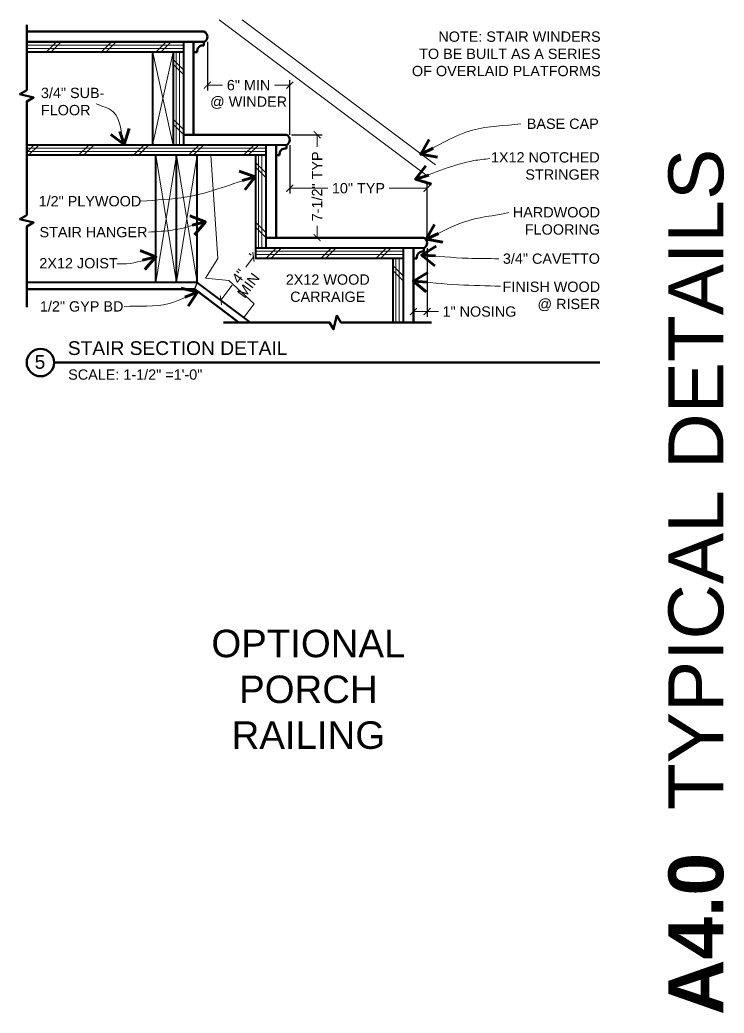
# Model space of a CAD drawing. Header units: inches. Extents: x -54 to 15382, y 469 to 41738.
# Drawn here: x 352 to 403.3, y 2735 to 2807.3 of the extents above; entities that cross this region are included whole.
import ezdxf

# ---------------------------------------------------------------- set-up
doc = ezdxf.new("R2010")
doc.units = ezdxf.units.IN
doc.header["$MEASUREMENT"] = 0
doc.layers.get('0').update_dxf_attribs({"lineweight": 9})
for name, color, linetype, lineweight in [('1', 7, 'Continuous', 9), ('2', 7, 'Continuous', 18), ('3', 7, 'Continuous', 30), ('4', 7, 'Continuous', 40), ('5', 7, 'Continuous', 50), ('A-DIMSx', 7, 'Continuous', 9), ('A-TEXTx', 7, 'Continuous', 18), ('TB-11x17', 7, 'Continuous', 50)]:
    doc.layers.add(name, color=color, linetype=linetype, lineweight=lineweight)
doc.styles.get("Standard").update_dxf_attribs({"font": 'arial.ttf'})
doc.dimstyles.get("Standard").update_dxf_attribs({"dimtxt": 3, "dimasz": 2, "dimexe": 0.03125, "dimexo": 0.0625, "dimgap": 0.03125, "dimtad": 0, "dimtoh": 1, "dimdec": 4, "dimlfac": 0.99985, "dimzin": 0, "dimdsep": 46, "dimlunit": 4, "dimtxsty": 'Standard', "dimblk": 'ARCHTICK', "dimblk1": 'ARCHTICK', "dimblk2": 'ARCHTICK', "dimcen": 0.09, "dimclrt": 256, "dimadec": 0, "dimazin": 0, "dimtfac": 1, "dimtdec": 4, "dimtofl": 0, "dimtmove": 0, "dimatfit": 3, "dimfxl": 1, "dimtolj": 1, "dimtzin": 0, "dimarcsym": 0})

# ---------------------------------------------------------------- blocks, each defined once
blk = doc.blocks.new('_ArchTick')
at = {"color": 0, "linetype": 'ByBlock', "lineweight": 0, "const_width": 0.15}
blk.add_lwpolyline([(-0.5, -0.5), (0.5, 0.5)], dxfattribs=at)
blk = doc.blocks.new('*D413')
at = {"layer": 'A-DIMSx', "color": 0, "lineweight": 5, "ltscale": 0.1}
for p, q in [((369.009, 2790.005), (368.446, 2789.255)), ((366.639, 2786.845), (367.461, 2787.941))]:
    blk.add_line(p, q, dxfattribs=at)
at = {"layer": 'A-DIMSx', "color": 0, "lineweight": -2, "ltscale": 0.1}
for p, q in [((368.855, 2790.12), (368.709, 2790.23)), ((366.485, 2786.96), (366.339, 2787.07))]:
    blk.add_line(p, q, dxfattribs=at)
at = {"layer": 'A-DIMSx', "color": 0, "lineweight": 5, "xscale": 0.5, "yscale": 0.5, "zscale": 0.5}
for p, rotation in [((369.009, 2790.005), 53.13010235415532), ((366.639, 2786.845), 233.1301023541553)]:
    blk.add_blockref('_ArchTick', p, dxfattribs=dict(at, rotation=rotation))
at = {"layer": 'A-DIMSx', "ltscale": 0.25, "insert": (367.954, 2788.598), "char_height": 0.75, "attachment_point": 5, "rotation": 53.1301}
blk.add_mtext('\\A1;4"', dxfattribs=at)
blk = doc.blocks.new('*D414')
at = {"layer": 'A-DIMSx', "color": 0, "lineweight": -2, "ltscale": 0.1}
for p, q in [((371.654, 2798.145), (371.654, 2794.622)), ((381.654, 2791.395), (381.654, 2795.372))]:
    blk.add_line(p, q, dxfattribs=at)
at = {"layer": 'A-DIMSx', "color": 0, "lineweight": 5, "ltscale": 0.1}
for p, q in [((371.654, 2794.997), (374.423, 2794.997)), ((381.654, 2794.997), (378.885, 2794.997))]:
    blk.add_line(p, q, dxfattribs=at)
at = {"layer": 'A-DIMSx', "color": 0, "lineweight": 5, "xscale": 0.5, "yscale": 0.5, "zscale": 0.5, "rotation": 180}
blk.add_blockref('_ArchTick', (371.654, 2794.997), dxfattribs=at)
at = {"layer": 'A-DIMSx', "color": 0, "lineweight": 5, "xscale": 0.5, "yscale": 0.5, "zscale": 0.5}
blk.add_blockref('_ArchTick', (381.654, 2794.997), dxfattribs=at)
at = {"layer": 'A-DIMSx', "ltscale": 0.25, "insert": (376.654, 2794.997), "char_height": 0.75, "attachment_point": 5}
blk.add_mtext('\\A1;10" TYP', dxfattribs=at)
blk = doc.blocks.new('*D415')
at = {"layer": 'A-DIMSx', "color": 0, "lineweight": -2, "ltscale": 0.1}
for p, q in [((371.78, 2798.895), (374.019, 2798.895)), ((371.78, 2791.412), (374.019, 2791.412))]:
    blk.add_line(p, q, dxfattribs=at)
at = {"layer": 'A-DIMSx', "color": 0, "lineweight": 5, "ltscale": 0.1}
for p, q in [((373.644, 2798.895), (373.644, 2798.01)), ((373.644, 2791.412), (373.644, 2792.261))]:
    blk.add_line(p, q, dxfattribs=at)
at = {"layer": 'A-DIMSx', "color": 0, "lineweight": 5, "xscale": 0.5, "yscale": 0.5, "zscale": 0.5}
for p, rotation in [((373.644, 2798.895), 90), ((373.644, 2791.412), 270)]:
    blk.add_blockref('_ArchTick', p, dxfattribs=dict(at, rotation=rotation))
at = {"layer": 'A-DIMSx', "ltscale": 0.25, "insert": (373.644, 2795.135), "char_height": 0.75, "attachment_point": 5, "rotation": 90}
blk.add_mtext('\\A1;7-1/2" TYP', dxfattribs=at)
blk = doc.blocks.new('*D491')
at = {"layer": 'A-DIMSx', "color": 0, "lineweight": -2, "ltscale": 0.1}
for p, q in [((365.654, 2805.645), (365.654, 2802.122)), ((371.654, 2798.895), (371.654, 2802.872))]:
    blk.add_line(p, q, dxfattribs=at)
at = {"layer": 'A-DIMSx', "color": 0, "lineweight": 5, "ltscale": 0.1}
for p, q in [((365.654, 2802.497), (366.761, 2802.497)), ((371.654, 2802.497), (370.547, 2802.497))]:
    blk.add_line(p, q, dxfattribs=at)
at = {"layer": 'A-DIMSx', "color": 0, "lineweight": 5, "xscale": 0.5, "yscale": 0.5, "zscale": 0.5, "rotation": 180}
blk.add_blockref('_ArchTick', (365.654, 2802.497), dxfattribs=at)
at = {"layer": 'A-DIMSx', "color": 0, "lineweight": 5, "xscale": 0.5, "yscale": 0.5, "zscale": 0.5}
blk.add_blockref('_ArchTick', (371.654, 2802.497), dxfattribs=at)
at = {"layer": 'A-DIMSx', "ltscale": 0.25, "insert": (368.654, 2802.497), "char_height": 0.75, "attachment_point": 5}
blk.add_mtext('\\A1;6" MIN', dxfattribs=at)
blk = doc.blocks.new('*D492')
at = {"layer": 'A-DIMSx', "color": 0, "lineweight": -2, "ltscale": 0.1}
for p, q in [((381.654, 2790.645), (381.654, 2785.648)), ((380.655, 2789.52), (380.655, 2785.648))]:
    blk.add_line(p, q, dxfattribs=at)
at = {"layer": 'A-DIMSx', "color": 0, "lineweight": 5, "ltscale": 0.1}
for p, q in [((381.154, 2786.023), (380.654, 2786.023)), ((381.654, 2786.023), (380.655, 2786.023)), ((381.654, 2786.023), (382.492, 2786.023))]:
    blk.add_line(p, q, dxfattribs=at)
at = {"layer": 'A-DIMSx', "color": 0, "lineweight": 5, "xscale": 0.5, "yscale": 0.5, "zscale": 0.5, "rotation": 180}
blk.add_blockref('_ArchTick', (380.655, 2786.023), dxfattribs=at)
at = {"layer": 'A-DIMSx', "color": 0, "lineweight": 5, "xscale": 0.5, "yscale": 0.5, "zscale": 0.5}
blk.add_blockref('_ArchTick', (381.654, 2786.023), dxfattribs=at)
at = {"layer": 'A-DIMSx', "ltscale": 0.25, "insert": (385.467, 2786.023), "char_height": 0.75, "attachment_point": 5}
blk.add_mtext('\\A1;1" NOSING', dxfattribs=at)

msp = doc.modelspace()

# ---------------------------------------------------------------- linework, layer by layer
at = {"layer": '1'}
for p, q in [((352.5000785, 2805.4208017), (363.9049347, 2805.4208017)), ((352.5000785, 2805.1708017), (363.9049347, 2805.1708017)), ((353.9132247, 2804.8952071), (354.6632247, 2805.6452071)), ((354.2667781, 2804.8952071), (355.0167781, 2805.6452071)), ((357.9132247, 2804.8952071), (358.6632247, 2805.6452071)), ((358.2667781, 2804.8952071), (359.0167781, 2805.6452071)), ((361.9132247, 2804.8952071), (362.6632247, 2805.6452071)), ((362.2667781, 2804.8952071), (363.0167781, 2805.6452071)), ((363.9049347, 2803.62523), (363.1549347, 2804.37523)), ((363.3793401, 2798.1452071), (363.3793401, 2804.8952071)), ((363.6293401, 2798.1452071), (363.6293401, 2804.8952071)), ((363.9049347, 2803.2716766), (363.1549347, 2804.0216766)), ((363.9049347, 2799.2716766), (363.1549347, 2800.0216766)), ((363.9049347, 2798.9181232), (363.1549347, 2799.6681232)), ((352.5000785, 2797.6198761), (353.0254094, 2798.1452071)), ((352.5000785, 2797.6198761), (353.0254094, 2798.1452071)), ((352.5000785, 2797.9208017), (369.9049347, 2797.9208017)), ((352.6289628, 2797.3952071), (353.3789628, 2798.1452071)), ((352.6289628, 2797.3952071), (353.3789628, 2798.1452071)), ((356.2754094, 2797.3952071), (357.0254094, 2798.1452071)), ((356.2754094, 2797.3952071), (357.0254094, 2798.1452071)), ((356.6289628, 2797.3952071), (357.3789628, 2798.1452071)), ((356.6289628, 2797.3952071), (357.3789628, 2798.1452071)), ((360.2754094, 2797.3952071), (361.0254094, 2798.1452071)), ((360.2754094, 2797.3952071), (361.0254094, 2798.1452071)), ((360.6289628, 2797.3952071), (361.3789628, 2798.1452071)), ((360.6289628, 2797.3952071), (361.3789628, 2798.1452071)), ((364.2754094, 2797.3952071), (365.0254094, 2798.1452071)), ((364.2754094, 2797.3952071), (365.0254094, 2798.1452071)), ((364.6289628, 2797.3952071), (365.3789628, 2798.1452071)), ((364.6289628, 2797.3952071), (365.3789628, 2798.1452071)), ((368.2754094, 2797.3952071), (369.0254094, 2798.1452071)), ((368.6289628, 2797.3952071), (369.3789628, 2798.1452071)), ((352.5000785, 2797.6708017), (369.9049347, 2797.6708017)), ((369.3793401, 2790.6452071), (369.3793401, 2797.3952071)), ((369.6293401, 2790.6452071), (369.6293401, 2797.3952071)), ((369.9049347, 2796.12523), (369.1549347, 2796.87523)), ((369.9049347, 2795.7716766), (369.1549347, 2796.5216766)), ((369.9049347, 2791.7716766), (369.1549347, 2792.5216766)), ((369.9049347, 2791.4181232), (369.1549347, 2792.1681232)), ((369.9132247, 2789.8952071), (370.6632247, 2790.6452071)), ((370.2667781, 2789.8952071), (371.0167781, 2790.6452071)), ((373.9132247, 2789.8952071), (374.6632247, 2790.6452071)), ((374.2667781, 2789.8952071), (375.0167781, 2790.6452071)), ((377.9132247, 2789.8952071), (378.6632247, 2790.6452071)), ((378.2667781, 2789.8952071), (379.0167781, 2790.6452071)), ((369.1549347, 2790.4208017), (379.9049347, 2790.4208017)), ((369.1549347, 2790.1708017), (379.9049347, 2790.1708017)), ((379.3793401, 2785.236004), (379.3793401, 2789.8952071)), ((379.6293401, 2785.236004), (379.6293401, 2789.8952071)), ((379.9049347, 2788.62523), (379.1549347, 2789.37523)), ((379.9049347, 2788.2716766), (379.1549347, 2789.0216766))]:
    msp.add_line(p, q, dxfattribs=at)
at = {"layer": '1', "ltscale": 0.25}
for p, q in [((363.1549347, 2804.8952071), (361.6549347, 2798.1452071)), ((363.1549347, 2798.1452071), (361.6735677, 2804.8670801)), ((361.9049347, 2797.3952071), (363.4049347, 2788.1452071)), ((363.4049347, 2797.3952071), (361.9049347, 2788.1452071)), ((363.4049347, 2797.3952071), (364.9049347, 2788.1452071)), ((364.9049347, 2797.3952071), (363.4049347, 2788.1452071)), ((366.4049347, 2789.8952071), (365.9049347, 2797.3952071)), ((365.5105075, 2788.4479935), (366.4049347, 2789.8952071)), ((367.2049347, 2788.2952071), (365.5105075, 2788.4479935)), ((369.0549347, 2786.5952071), (367.2049347, 2788.2952071)), ((368.3049347, 2785.5952071), (369.0549347, 2786.5952071))]:
    msp.add_line(p, q, dxfattribs=at)
at = {"layer": '2', "ltscale": 0.25}
for p, q in [((366.5133238, 2807.2514153), (381.6549347, 2795.8952071)), ((368.1799904, 2807.2514153), (382.2549347, 2796.6952071))]:
    msp.add_line(p, q, dxfattribs=at)
at = {"layer": '3', "ltscale": 0.25}
for p, q in [((364.9049347, 2797.3952071), (365.9049347, 2797.3952071)), ((364.0716013, 2788.1452071), (364.238268, 2788.1452071)), ((364.738268, 2787.6452071), (364.9049347, 2788.1452071))]:
    msp.add_line(p, q, dxfattribs=at)
at = {"layer": '4'}
for p, q in [((363.9049347, 2805.6452071), (363.9049347, 2798.1452071)), ((363.9049347, 2804.8952071), (352.5000785, 2804.8952071)), ((361.6549347, 2804.8952071), (361.6549347, 2798.1452071)), ((363.1549347, 2804.8952071), (363.1549347, 2798.1452071)), ((371.4049347, 2798.1452071), (352.5000785, 2798.1452071)), ((369.9049347, 2798.1452071), (369.9049347, 2790.6452071)), ((369.9049347, 2797.3952071), (352.5000785, 2797.3952071)), ((369.1549347, 2797.3952071), (369.1549347, 2789.8952071)), ((381.4049347, 2790.6452071), (369.1549347, 2790.6452071)), ((379.9049347, 2790.6452071), (379.9049347, 2785.236004)), ((379.9049347, 2789.8952071), (369.1549347, 2789.8952071)), ((379.1549347, 2789.8952071), (379.1549347, 2785.236004)), ((364.9049347, 2788.1452071), (352.5000785, 2788.1452071)), ((368.7838721, 2785.236004), (364.9049347, 2788.1452071))]:
    msp.add_line(p, q, dxfattribs=at)
at = {"layer": '4', "ltscale": 0.25}
for p, q in [((361.9049347, 2788.1452071), (361.9049347, 2797.3952071)), ((363.4049347, 2788.1452071), (363.4049347, 2797.3952071)), ((364.9049347, 2788.1452071), (364.9049347, 2797.3952071))]:
    msp.add_line(p, q, dxfattribs=at)
at = {"layer": '5'}
for p, q in [((365.4049347, 2806.3952071), (352.5000785, 2806.3952071)), ((365.4049347, 2805.6452071), (352.5000785, 2805.6452071)), ((364.6549347, 2805.6452071), (364.6549347, 2798.8952071)), ((364.6549347, 2804.8952071), (364.6549347, 2798.8952071)), ((371.4049347, 2798.8952071), (363.9049347, 2798.8952071)), ((370.6549347, 2798.1452071), (370.6549347, 2791.3952071)), ((381.4049347, 2791.3952071), (369.9049347, 2791.3952071)), ((380.6549347, 2790.6452071), (380.6549347, 2785.236004)), ((364.738268, 2787.6452071), (352.5000785, 2787.6452071)), ((367.9505388, 2785.236004), (364.738268, 2787.6452071))]:
    msp.add_line(p, q, dxfattribs=at)
at = {"layer": '5', "ltscale": 0.25}
for p, q in [((365.4049347, 2805.6452071), (365.4049347, 2805.3952071)), ((364.6549347, 2804.8952071), (364.9049347, 2804.8952071)), ((371.4049347, 2798.1452071), (371.4049347, 2797.8952071)), ((370.6549347, 2797.3952071), (370.9049347, 2797.3952071)), ((381.4049347, 2790.6452071), (381.4049347, 2790.3952071)), ((380.6549347, 2789.8952071), (380.9049347, 2789.8952071))]:
    msp.add_line(p, q, dxfattribs=at)
at = {"layer": '5', "ltscale": 0.1}
msp.add_line((354.5000785, 2782.3133975), (394.2391383, 2782.3133975), dxfattribs=at)
at = {"layer": '5', "flags": 128}
for points in [[(352.5000785, 2806.8813697), (352.5000785, 2802.1389854), (352.0000785, 2801.8503103), (353.0000785, 2801.6003103), (352.5000785, 2801.3116351), (352.5000785, 2796.6782558)], [(352.5000785, 2797.3952071), (352.5000785, 2793.0465752), (352.0000785, 2792.7579), (353.0000785, 2792.5079), (352.5000785, 2792.2192249), (352.5000785, 2786.3386053)], [(381.983114, 2785.236004), (375.3766122, 2785.236004), (375.0879371, 2785.736004), (374.8379371, 2784.736004), (374.549262, 2785.236004), (366.8390401, 2785.236004)]]:
    msp.add_lwpolyline(points, dxfattribs=at)
at = {"layer": '5', "ltscale": 0.1}
msp.add_circle((353.5000785, 2782.3133975), 1, dxfattribs=at)
at = {"layer": '5', "ltscale": 0.25}
for centre, radius, start, end in [((365.2475272, 2806.0202071), 0.4066966, 292.770390632, 67.229609368), ((365.3424347, 2804.9577071), 0.4419417, 81.869897646, 188.130102354), ((371.2475272, 2798.5202071), 0.4066966, 292.770390632, 67.229609368), ((371.3424347, 2797.4577071), 0.4419417, 81.869897646, 188.130102354), ((381.2475272, 2791.0202071), 0.4066966, 292.770390632, 67.229609368), ((381.3424347, 2789.9577071), 0.4419417, 81.869897646, 188.130102354)]:
    msp.add_arc(centre, radius, start, end, dxfattribs=at)

# ---------------------------------------------------------------- texts
at = {"ltscale": 0.5, "insert": (401.2540008, 2766.3542647), "char_height": 4, "attachment_point": 5, "rotation": 90}
msp.add_mtext('{\\fArial|b1|i0|c0|p34;A4.0\\fArial|b0|i0|c1|p0;  TYPICAL DETAILS}', dxfattribs=at)
at = {"ltscale": 0.1}
for s, insert, char_height, width, attachment_point in [('{STAIR SECTION DETAIL}', (355.493271, 2783.8660259), 1, 78.053664802, 1), ('{5}', (353.4656397, 2782.3563586), 1, 2.787644522, 5), ('{OPTIONAL \\PPORCH \\PRAILING }', (373.008899, 2762.8745673), 2, 22.738269848, 2)]:
    msp.add_mtext(s, dxfattribs=dict(at, insert=insert, char_height=char_height, width=width, attachment_point=attachment_point))
at = {"layer": 'A-DIMSx', "ltscale": 0.25, "insert": (368.6542238, 2801.2255893), "char_height": 0.75, "attachment_point": 5}
msp.add_mtext('{@ WINDER}', dxfattribs=at)
at = {"layer": 'A-DIMSx', "ltscale": 0.25, "insert": (368.6420142, 2787.9319537), "char_height": 0.75, "attachment_point": 5, "rotation": 53.130102354}
msp.add_mtext('{MIN}', dxfattribs=at)
at = {"layer": 'A-TEXTx', "ltscale": 0.25, "char_height": 0.75}
for s, insert, attachment_point in [('{NOTE: STAIR WINDERS \\PTO BE BUILT AS A SERIES \\POF OVERLAID PLATFORMS}', (394.2883271, 2804.7748524), 6), ('{3/4" SUB-\\PFLOOR }', (353.5346962, 2801.3050057), 4), ('{BASE CAP}', (394.1534368, 2799.6866603), 6), ('{1X12 NOTCHED\\PSTRINGER}', (394.2203376, 2796.617404), 6), ('{1/2" PLYWOOD }', (353.3659654, 2794.0530259), 4), ('{HARDWOOD\\PFLOORING}', (394.2420495, 2792.6202076), 6), ('{STAIR HANGER }', (353.4321995, 2791.8017011), 4), ('{2X12 JOIST }', (353.4207455, 2789.5410926), 4), ('{3/4" CAVETTO}', (394.2381311, 2789.8709041), 6), ('{FINISH WOOD\\P@ RISER}', (394.250106, 2787.1299086), 6), ('{1/2" GYP BD}', (353.4602944, 2786.3959444), 4)]:
    msp.add_mtext(s, dxfattribs=dict(at, insert=insert, attachment_point=attachment_point))
at = {"layer": 'A-TEXTx', "ltscale": 0.5, "insert": (374.4195047, 2788.7289652), "char_height": 0.75, "width": 6.326106392, "attachment_point": 2}
msp.add_mtext('{2X12 WOOD\\PCARRAIGE}', dxfattribs=at)
at = {"layer": 'TB-11x17', "ltscale": 0.5, "insert": (355.5198107, 2781.8170362), "char_height": 0.75, "width": 12.179363326, "attachment_point": 1}
msp.add_mtext('{SCALE: 1-1/2" =1\'-0"}', dxfattribs=at)

# ---------------------------------------------------------------- dimensions: what is measured, and where the dimension line sits
at = {"layer": 'A-DIMSx', "ltscale": 0.1}
for base, p1, p2, text, picture, middle in [((371.6542238, 2802.497039), (365.6542238, 2806.0202071), (371.6542238, 2798.5202071), '6" MIN', '*D491', (368.6542238, 2802.497039)), ((381.6542238, 2794.997039), (371.6542238, 2798.5202071), (381.6542238, 2791.0202071), '10" TYP', '*D414', (376.6542238, 2794.997039))]:
    dim = msp.add_linear_dim(base=base, p1=p1, p2=p2, text=text, dimstyle='Standard', override={"dimtxt": 0.75, "dimasz": 0.5, "dimexe": 0.375, "dimexo": 0.375, "dimgap": 0.375, "dimlfac": -47.9928, "dimlwd": 5}, dxfattribs=at)
    dim.commit()
    dim.dimension.update_dxf_attribs({"geometry": picture, "text_midpoint": middle})
for base, p1, p2, angle, text, picture, middle, dimtype in [((373.6442262, 2791.4122276), (371.4049347, 2798.8952071), (371.4049347, 2791.4122276), 90, '7-1/2" TYP', '*D415', (373.6442262, 2795.1352554), 160), ((366.6387908, 2786.844815), (369.1549347, 2789.8952071), (366.7849347, 2786.7352071), 233.130102354, '4"', '*D413', (367.9535977, 2788.5978909), 161)]:
    dim = msp.add_linear_dim(base=base, p1=p1, p2=p2, angle=angle, text=text, dimstyle='Standard', override={"dimtxt": 0.75, "dimasz": 0.5, "dimexe": 0.375, "dimexo": 0.375, "dimgap": 0.375, "dimlfac": -47.9928, "dimlwd": 5}, dxfattribs=at)
    dim.commit()
    dim.dimension.update_dxf_attribs({"geometry": picture, "text_midpoint": middle, "dimtype": dimtype})
dim = msp.add_linear_dim(base=(380.6549347, 2786.0234489), p1=(381.6542238, 2791.0202071), p2=(380.6549347, 2789.8952071), text='1" NOSING', dimstyle='Standard', override={"dimtxt": 0.75, "dimasz": 0.5, "dimexe": 0.375, "dimexo": 0.375, "dimgap": 0.375, "dimlfac": -47.9928, "dimlwd": 5}, dxfattribs=at)
dim.commit()
dim.dimension.update_dxf_attribs({"geometry": '*D492', "text_midpoint": (385.4665095, 2786.0234489), "dimtype": 160})

# ---------------------------------------------------------------- leaders
at = {"layer": 'A-TEXTx', "path_type": 1, "annotation_type": 0, "has_hookline": 1}
for points, hookline_direction, text_width in [([(359.6051574, 2798.1791985), (358.8034672, 2800.5612521), (357.5526373, 2801.1532882)], 1, 4.5460437), ([(381.1942256, 2797.4907389), (384.9685495, 2799.2304134), (388.4859036, 2799.6866603)], 0, 5.1185198), ([(380.8158519, 2795.6557448), (385.0651085, 2797.007079), (386.227226, 2797.1645036)], 0, 7.7537517), ([(369.1405709, 2795.8398882), (364.1525072, 2794.365928), (360.820216, 2794.0530259)], 1, 7.3107094), ([(365.5176219, 2792.5501423), (363.1977814, 2791.9615405), (361.3558518, 2791.8017011)], 1, 7.8038881), ([(381.5849525, 2791.2912737), (384.3104502, 2792.5424152), (387.5988401, 2793.2257339)], 0, 6.2097544), ([(381.2572994, 2790.1394954), (384.6341856, 2789.9012425), (386.8660485, 2789.8709041)], 0, 6.9817531), ([(361.9049347, 2789.9974064), (359.7618504, 2789.5006663), (359.0713419, 2789.4909285)], 1, 5.6551842), ([(380.6549347, 2788.2450484), (383.9344916, 2787.9741436), (387.0017948, 2787.8744531)], 0, 6.9643588), ([(364.9283301, 2787.4441353), (362.8636821, 2786.609177), (359.6016741, 2786.3959444)], 1, 5.9140518)]:
    msp.add_leader(points, dimstyle='Standard', override={"dimasz": 1, "dimgap": 0.25, "dimldrblk": 'Open90', "dimlwd": 65535}, dxfattribs=dict(at, hookline_direction=hookline_direction, text_width=text_width))

doc.saveas('drawing.dxf')
